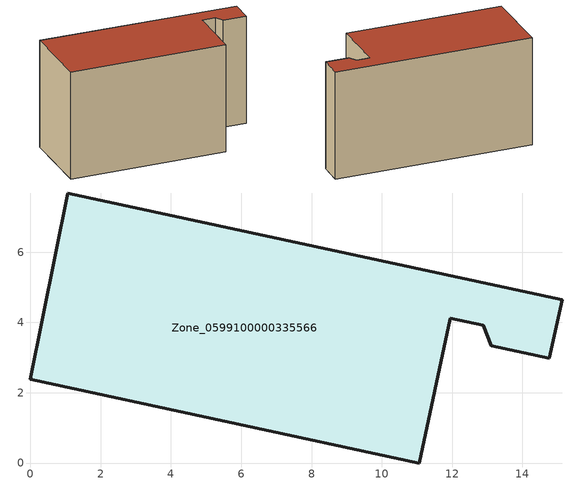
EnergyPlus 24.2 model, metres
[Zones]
Zone_0599100000335566
 floor ground (C_G): 12.88,3.92 11.95,4.12 11.07,0 0,2.39 1.06,7.68 15.13,4.65 14.76,2.98 13.11,3.34 z0
 wall outside (C_F): 11.95,4.12 12.88,3.92 13.11,3.34 14.76,2.98 15.13,4.65 1.06,7.68 0,2.39 11.07,0 11.95,4.12 z0:8.03
 roof outside (C_R): 13.11,3.34 14.76,2.98 15.13,4.65 1.06,7.68 0,2.39 11.07,0 11.95,4.12 12.88,3.92 z8.03
[BUILDING]
Pand.0599100000335566: North Axis=0; Terrain=City; Loads Convergence Tolerance Value=0.04; Temperature Convergence Tolerance Value=0.4; Solar Distribution=FullExterior; Maximum Number of Warmup Days=25; Minimum Number of Warmup Days=1
[Site:Location]
Rotterdam.The.Hague.AP_ZH_NLD Design_Conditions: Latitude=51.96; Longitude=4.45; Time Zone=1; Elevation=-4.5
[SITE:GROUNDTEMPERATURE:BUILDINGSURFACE]
18, 18, 18, 18, 18, 18, 18, 18, 18, 18, 18, 18
[MATERIAL] Thermal Absorptance=0.9; Solar Absorptance=0.7; Visible Absorptance=0.7
Name | Roughness | Thickness | Conductivity | Density | Specific Heat
G.TI.1975-1991 | MediumSmooth | 0.15 | 0.288461 | 540 | 1210
F.TI.1975-1991 | Rough | 0.3 | 0.230769 | 1920 | 840
R.TI.1975-1991 | MediumRough | 0.2 | 0.153846 | 1500 | 1000
[CONSTRUCTION]
C_G: G.TI.1975-1991
C_F: F.TI.1975-1991
C_R: R.TI.1975-1991
[ZONE]
Zone_0599100000335566: Type=1; Multiplier=1; Ceiling Height=Autocalculate; Volume=Autocalculate; Floor Area=autocalculate; Part of Total Floor Area=Yes
[ZONEINFILTRATION:DESIGNFLOWRATE]
Infil_Zone_0599100000335566: Zone or ZoneList or Space or SpaceList=Zone_0599100000335566; Schedule=AlwaysOn; Design Flow Rate Calculation Method=Flow/Area; Flow Rate per Floor Area=0.003; Constant Term Coefficient=1; Temperature Term Coefficient=0; Velocity Term Coefficient=0; Velocity Squared Term Coefficient=0
[HVACTEMPLATE:ZONE:IDEALLOADSAIRSYSTEM]
Zone_0599100000335566: Maximum Heating Supply Air Temperature=50; Minimum Cooling Supply Air Temperature=13; Maximum Heating Supply Air Humidity Ratio=0.0156; Minimum Cooling Supply Air Humidity Ratio=0.0077; Heating Limit=NoLimit; Cooling Limit=NoLimit; Dehumidification Control Type=ConstantSensibleHeatRatio; Cooling Sensible Heat Ratio=0.7; Dehumidification Setpoint=60; Humidification Control Type=None; Humidification Setpoint=30; Outdoor Air Method=None; Outdoor Air Flow Rate per Person=0.00944; Outdoor Air Flow Rate per Zone Floor Area=0; Outdoor Air Flow Rate per Zone=0; Demand Controlled Ventilation Type=None; Outdoor Air Economizer Type=NoEconomizer; Heat Recovery Type=None; Sensible Heat Recovery Effectiveness=0.7; Latent Heat Recovery Effectiveness=0.65
[ZONECONTROL:THERMOSTAT]
ThermostatControl_Zone_0599100000335566: Zone or ZoneList=Zone_0599100000335566; Control Type Schedule=DualSetpointControlType; Control 1=Thermostat_Zone_0599100000335566; Temperature Difference Between Cutout And Setpoint=0
[THERMOSTATSETPOINT:DUALSETPOINT]
Thermostat_Zone_0599100000335566: Heating Setpoint Temperature Schedule=HeatingSetpoint_Zone_0599100000335566; Cooling Setpoint Temperature Schedule=CoolingSetpoint_Zone_0599100000335566
[SCHEDULE:COMPACT]
HeatingSetpoint_Zone_0599100000335566: Through: 12/31, For: AllDays, Until: 24:00, 21
CoolingSetpoint_Zone_0599100000335566: Through: 12/31, For: AllDays, Until: 24:00, 24
DualSetpointControlType: Through: 12/31, For: AllDays, Until: 24:00, 4
AlwaysOn: Through: 12/31, For: AllDays, Until: 24:00, 1
